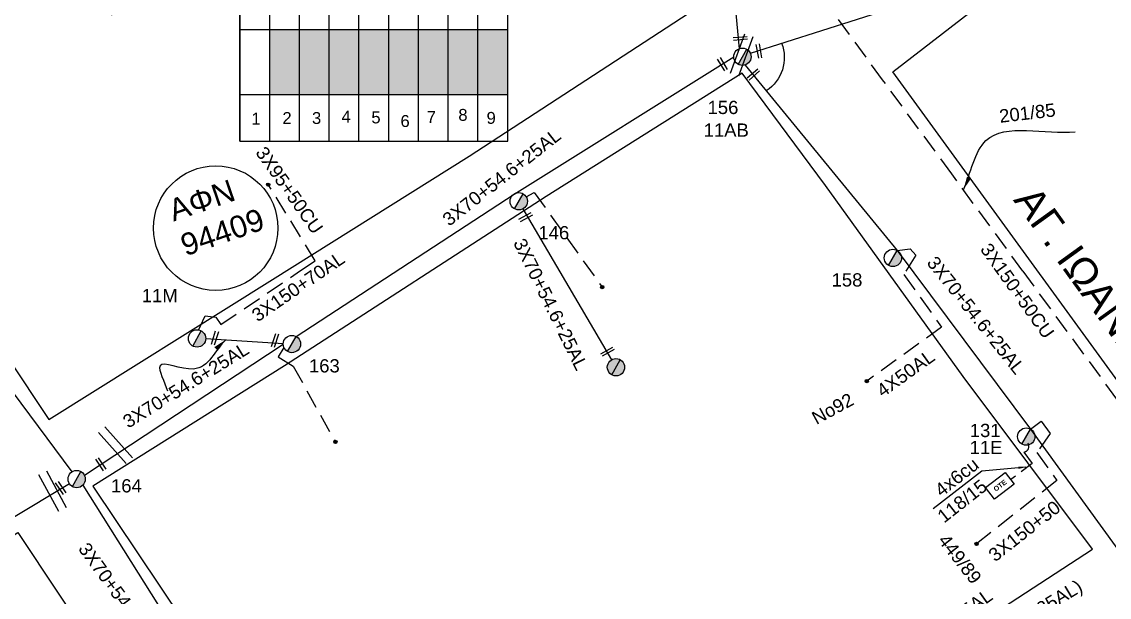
# Model space of a CAD drawing. Header units: millimetres. Extents: x 1266 to 3066, y 765 to 1784.
# Drawn here: x 1524.3 to 1672.3, y 1214.3 to 1292.6 of the extents above; entities that cross this region are included whole.
import ezdxf
from ezdxf.enums import TextEntityAlignment as Align

# ---------------------------------------------------------------- set-up
doc = ezdxf.new("R2010")
doc.units = ezdxf.units.MM
doc.linetypes.add('DASHED', pattern=[19.05, 12.7, -6.35])
for name, color, linetype in [('Pillar OTE', 7, 'Continuous'), ('Άγνωστα', 7, 'Continuous'), ('Ασφαλειοκιβώτια Χ.Τ 9 αναχωρήσεων', 7, 'Continuous'), ('Γέφυρες Εναέριου Δικτύου', 7, 'Continuous'), ('Επιγραφές - Σχήματα', 7, 'Continuous'), ('Καλώδια ΧΤ   3x150+50CU', 7, 'DASHED'), ('Καλώδια ΧΤ   3x150+70AL', 7, 'DASHED'), ('Καλώδια ΧΤ   3x95+50CU', 7, 'DASHED'), ('Καλώδια ΧΤ   4x50AL', 7, 'DASHED'), ('Καλώδια ΧΤ   4x6CU', 7, 'DASHED'), ('Μηχανική τομή', 7, 'Continuous'), ('Στύλος Ξύλινος', 7, 'Continuous'), ('Στύλος Ξύλινος @ 1', 7, 'Continuous'), ('Στύλος ΦΜ', 7, 'Continuous'), ('Στύλος ΦΜ @ 1', 7, 'Continuous'), ('Συνδέσεις', 7, 'Continuous'), ('Συνεστραμμένα ΧΤ   3x70+54.6+25 AL', 7, 'SYN_LINE'), ('Τομή', 7, 'Continuous'), ('Υπόβαθρο ΔΕΗ', 7, 'Continuous')]:
    doc.layers.add(name, color=color, linetype=linetype)
doc.styles.get("Standard").update_dxf_attribs({"font": 'arial.ttf'})
doc.linetypes.add('SYN_LINE', pattern='A,0.5,-0.0001,["/\\/\\/\\/",Standard,S=0.1,R=0,X=0,Y=-0.05],-0.25', length=0.7501)
doc.dimstyles.new('ISO-25', dxfattribs={"dimtxt": 2.5, "dimasz": 2.5, "dimexe": 1.25, "dimexo": 0.625, "dimtad": 1, "dimtxsty": 'Standard', "dimcen": 2.5, "dimadec": 0, "dimazin": 0, "dimtfac": 1, "dimtmove": 0, "dimatfit": 3, "dimfxl": 1, "dimarcsym": 0})

# ---------------------------------------------------------------- blocks, each defined once
blk = doc.blocks.new('ΥΠΑΡΧΩΝ ΤΣΙΜΕΝΤΕΝΙΟΣ ΣΤΥΛΟΣ')
at = {"layer": 'Στύλος ΦΜ'}
blk.add_hatch(color=7, dxfattribs=at).paths.add_polyline_path([(-1.29, -2.28, 0.574793), (2.62, 0, 0.268822), (1.3, 2.27)])
at = {"layer": 'Στύλος ΦΜ', "color": 7}
blk.add_line((-1.29, -2.28), (1.3, 2.27), dxfattribs=at)
blk.add_circle((0, 0), 2.62, dxfattribs=at)
at = {"layer": 'Στύλος ΦΜ', "flags": 4}
for tag, p in [('ΑΡΙΘΜΟΣ', (-4.68, 8.05)), ('ΤΥΠΟΣ', (-4.91, 3.03))]:
    blk.add_attdef(tag, p, '', height=4, dxfattribs=at)
blk = doc.blocks.new('ΥΠΑΡΧΩΝ ΞΥΛΙΝΟΣ ΣΤΥΛΟΣ')
at = {"layer": 'Στύλος Ξύλινος'}
h = blk.add_hatch(color=7, dxfattribs=at)
h.paths.add_polyline_path([(-2.62, 0, 0.270008), (-1.29, -2.28), (1.3, 2.27, 0.576266)])
h.paths.add_polyline_path([(-1.29, -2.28, 0.574793), (2.62, 0, 0.268822), (1.3, 2.27)])
at = {"layer": 'Στύλος Ξύλινος', "color": 7}
blk.add_line((-1.29, -2.28), (1.3, 2.27), dxfattribs=at)
blk.add_circle((0, 0), 2.62, dxfattribs=at)
at = {"layer": 'Στύλος Ξύλινος', "flags": 4}
for tag, p in [('ΑΡΙΘΜΟΣ', (-4.91, 8.6)), ('ΤΥΠΟΣ', (-4.85, 3.39))]:
    blk.add_attdef(tag, p, '', height=4, dxfattribs=at)
blk = doc.blocks.new('ΜΗΧΑΝΙΚΗ ΤΟΜΗ')
at = {"layer": 'Μηχανική τομή', "ltscale": 40}
for p, q in [((-1.89, 0.78), (1.89, 0.78)), ((1.89, 0), (-1.89, 0))]:
    blk.add_line(p, q, dxfattribs=at)
blk = doc.blocks.new('ΤΟΜΗ')
at = {"layer": 'Τομή', "ltscale": 40}
for p, q in [((-5.68, 0), (5.68, 0)), ((5.68, -2.33), (-5.68, -2.33))]:
    blk.add_line(p, q, dxfattribs=at)
blk = doc.blocks.new('ΑΣΦΑΛΕΙΟΚΙΒΩΤΙΟ ΥΠΟΣΤΑΘΜΟΥ 9 ΑΝΑΧΩΡΗΣΕΩΝ')
at = {"layer": 'Ασφαλειοκιβώτια Χ.Τ 9 αναχωρήσεων', "ltscale": 40}
for p, q in [((-23.8, 40.36), (24.02, 40.36)), ((-9.72, 40.36), (-9.72, -40.64)), ((9.94, 40.36), (9.94, -40.64)), ((-23.8, 31.36), (24.02, 31.36)), ((-23.8, 22.36), (24.02, 22.36)), ((-23.8, 13.36), (24.02, 13.36)), ((-23.8, 4.36), (24.02, 4.36)), ((-23.8, -4.64), (24.02, -4.64)), ((-23.8, -13.64), (24.02, -13.64)), ((-23.8, -22.64), (24.02, -22.64)), ((-23.8, -31.64), (24.02, -31.64))]:
    blk.add_line(p, q, dxfattribs=at)
at = {"layer": 'Ασφαλειοκιβώτια Χ.Τ 9 αναχωρήσεων'}
blk.add_lwpolyline([(-23.8, -40.64), (24.02, -40.64), (24.02, 40.36), (-23.8, 40.36)], close=True, dxfattribs=at)
for s, p in [('1', (-18.82, 36.91)), ('2', (-18.62, 27.51)), ('3', (-18.62, 18.57)), ('4', (-18.22, 9.65)), ('5', (-18.44, 0.61)), ('6', (-19.53, -8.2)), ('7', (-18.33, -16.12)), ('8', (-17.67, -25.69)), ('9', (-18.59, -34.23))]:
    blk.add_text(s, height=3.6, rotation=270, dxfattribs=at).set_placement(p)
at = {"layer": 'Ασφαλειοκιβώτια Χ.Τ 9 αναχωρήσεων', "ltscale": 40}
for tag, height, p in [('ΟΝΟΜΑ', 5, (-0.16, 44.31)), ('ΚΕΙΜΕΝΟ 1', 2, (17.06, 35.59)), ('ΚΕΙΜΕΝΟ 2', 2, (17.06, 26.88)), ('ΚΕΙΜΕΝΟ 3', 2, (17.06, 17.69)), ('ΚΕΙΜΕΝΟ 4', 2, (17.06, 8.71)), ('ΚΕΙΜΕΝΟ 5', 2, (17.06, -0.13)), ('ΚΕΙΜΕΝΟ 6', 2, (17.06, -9.05)), ('ΚΕΙΜΕΝΟ 7', 2, (17.06, -18.13)), ('ΚΕΙΜΕΝΟ 8', 2, (17.06, -26.85)), ('ΚΕΙΜΕΝΟ 9', 2, (17.06, -35.99)), ('ΣΧ', 2, (-0.1, -42.64))]:
    blk.add_attdef(tag, text='', height=height, dxfattribs=at).set_placement(p, align=Align.MIDDLE_CENTER)
blk = doc.blocks.new('_ΣΥΝΔΕΣΗ')
at = {"layer": 'Συνδέσεις', "linetype": 'SYN_LINE', "ltscale": 40}
blk.add_hatch(color=256, dxfattribs=at).paths.add_polyline_path([(0.5, -0.01, 1), (-0.5, -0.01, 1)])
at = {"layer": 'Συνδέσεις'}
blk.add_circle((0, -0.01), 0.5, dxfattribs=at)
blk = doc.blocks.new('PILLAR ΟΤΕ')
at = {"layer": 'Pillar OTE', "ltscale": 40}
blk.add_lwpolyline([(-3.31, 2.02), (3.39, 2.02), (3.39, -1.99), (-3.31, -1.99)], close=True, dxfattribs=at)
at = {"layer": 'Pillar OTE', "insert": (-1.81, 0.71), "char_height": 1.3575, "width": 109.961, "attachment_point": 1}
blk.add_mtext('{\\fArial|b1|i0|c161|p34;OTE}', dxfattribs=at)

msp = doc.modelspace()

# ---------------------------------------------------------------- hatches: boundary and pattern name
at = {"layer": 'Ασφαλειοκιβώτια Χ.Τ 9 αναχωρήσεων'}
h = msp.add_hatch(color=6, dxfattribs=at)
h.dxf.hatch_style = 1
h.paths.add_polyline_path([(1562.06, 1291.53), (1558.01, 1291.53), (1558.01, 1282.68), (1562.06, 1282.68)])
h = msp.add_hatch(color=27, dxfattribs=at)
h.dxf.hatch_style = 1
h.paths.add_polyline_path([(1566.11, 1291.53), (1562.06, 1291.53), (1562.06, 1282.68), (1566.11, 1282.68)])
h = msp.add_hatch(color=30, dxfattribs=at)
h.dxf.hatch_style = 1
h.paths.add_polyline_path([(1566.11, 1282.68), (1570.16, 1282.68), (1570.16, 1291.53), (1566.11, 1291.53)])
h = msp.add_hatch(color=62, dxfattribs=at)
h.dxf.hatch_style = 1
h.paths.add_polyline_path([(1570.16, 1282.68), (1574.21, 1282.68), (1574.21, 1291.53), (1570.16, 1291.53)])
h = msp.add_hatch(color=151, dxfattribs=at)
h.dxf.hatch_style = 1
h.paths.add_polyline_path([(1578.26, 1291.53), (1574.21, 1291.53), (1574.21, 1282.68), (1578.26, 1282.68)])
h = msp.add_hatch(color=133, dxfattribs=at)
h.dxf.hatch_style = 1
h.paths.add_polyline_path([(1578.32, 1282.66), (1582.37, 1282.66), (1582.37, 1291.51), (1578.32, 1291.51)])
h = msp.add_hatch(color=2, dxfattribs=at)
h.dxf.hatch_style = 1
h.paths.add_polyline_path([(1586.36, 1291.53), (1582.31, 1291.53), (1582.31, 1282.68), (1586.36, 1282.68)])
h = msp.add_hatch(color=85, dxfattribs=at)
h.dxf.hatch_style = 1
h.paths.add_polyline_path([(1590.41, 1291.53), (1586.36, 1291.53), (1586.36, 1282.68), (1590.41, 1282.68)])

# ---------------------------------------------------------------- linework, layer by layer
at = {"layer": 'Άγνωστα', "color": 27, "linetype": 'DASHED', "ltscale": 0.2}
for points in [[(1592.9, 1268.79), (1594, 1269.36), (1603.27, 1256.49)], [(1559.95, 1248.27), (1559.16, 1246.99), (1561.22, 1245.72), (1566.95, 1235.42)]]:
    msp.add_lwpolyline(points, dxfattribs=at)
at = {"layer": 'Άγνωστα'}
msp.add_circle((1550.66, 1264.52), 8.47, dxfattribs=at)
at = {"layer": 'Γέφυρες Εναέριου Δικτύου'}
msp.add_lwpolyline([(1627.67, 1289.66, -0.359383), (1625.58, 1283.2, 0.839285)], format="xyb", dxfattribs=at)
at = {"layer": 'Καλώδια ΧΤ   3x150+50CU', "color": 2, "ltscale": 0.2}
msp.add_lwpolyline([(1691.03, 1225.38), (1686.84, 1222.81), (1660.53, 1258.67), (1650.83, 1271.89), (1641.43, 1284.7), (1631.11, 1298.78), (1621.9, 1310.87)], dxfattribs=at)
at = {"layer": 'Καλώδια ΧΤ   3x150+50CU', "color": 1, "ltscale": 0.2}
msp.add_lwpolyline([(1661.55, 1237.17), (1662.99, 1238.24), (1664.23, 1236.56), (1662.41, 1233.99), (1665.15, 1230.17), (1654.21, 1221.56)], dxfattribs=at)
at = {"layer": 'Καλώδια ΧΤ   3x150+70AL', "color": 27, "ltscale": 0.2}
msp.add_lwpolyline([(1548.34, 1250.65), (1549.22, 1252.57), (1550.66, 1252.39), (1551.36, 1251.39), (1562.21, 1258.73)], dxfattribs=at)
at = {"layer": 'Καλώδια ΧΤ   3x95+50CU', "color": 27, "ltscale": 0.2}
msp.add_lwpolyline([(1562.21, 1258.73), (1564.2, 1260.08), (1557.82, 1270.43)], dxfattribs=at)
at = {"layer": 'Καλώδια ΧΤ   4x50AL', "color": 1, "ltscale": 0.2}
msp.add_lwpolyline([(1643.41, 1261.48), (1645.16, 1261.69), (1645.94, 1260.84), (1644.31, 1258.2), (1649.46, 1251.03), (1639.26, 1243.7)], dxfattribs=at)
at = {"layer": 'Καλώδια ΧΤ   4x6CU', "color": 1, "linetype": 'DASHED', "ltscale": 0.15}
msp.add_lwpolyline([(1661.2, 1235.28, -0.539985), (1660.65, 1234.03), (1661.79, 1232.5), (1658.86, 1230.3)], format="xyb", dxfattribs=at)
at = {"layer": 'Συνεστραμμένα ΧΤ   3x70+54.6+25 AL', "color": 27, "ltscale": 20}
for points in [[(1621.94, 1288.92), (1619.68, 1312.96)], [(1591.26, 1269.14), (1621.18, 1287.82)], [(1561.61, 1249.78), (1591.26, 1269.14)], [(1592.48, 1267.13), (1604.55, 1246.61)], [(1532.79, 1230.91), (1559.85, 1248.75)]]:
    msp.add_lwpolyline(points, dxfattribs=at)
at = {"layer": 'Συνεστραμμένα ΧΤ   3x70+54.6+25 AL', "color": 1, "ltscale": 20}
for points in [[(1623.43, 1288.3), (1657.44, 1299.16)], [(1622.71, 1286.69), (1643.41, 1261.48)], [(1643.41, 1261.48), (1661.55, 1237.17)], [(1661.55, 1237.17), (1677.15, 1215.66)]]:
    msp.add_lwpolyline(points, dxfattribs=at)
at = {"layer": 'Συνεστραμμένα ΧΤ   3x70+54.6+25 AL', "color": 85, "ltscale": 20}
for points in [[(1513.76, 1254.61), (1531.08, 1231.35)], [(1532.57, 1229.53), (1548.4, 1204.36)]]:
    msp.add_lwpolyline(points, dxfattribs=at)
at = {"layer": 'Συνεστραμμένα ΧΤ   3x70+54.6+25 AL', "color": 27, "ltscale": 10}
msp.add_lwpolyline([(1549.3, 1249.5), (1559.85, 1248.83)], dxfattribs=at)
at = {"layer": 'Συνεστραμμένα ΧΤ   3x70+54.6+25 AL', "color": 6, "ltscale": 20}
msp.add_lwpolyline([(1530.76, 1229.73), (1506.5, 1215.17)], dxfattribs=at)
at = {"layer": 'Υπόβαθρο ΔΕΗ', "ltscale": 0.2}
for points in [[(1529.28, 1301.37), (1581, 1343.15), (1550.1, 1384.17), (1540.81, 1388.42), (1516.15, 1372.97), (1461.49, 1337.68), (1483.1, 1305.51), (1505.32, 1272.44), (1527.94, 1238.47), (1558.37, 1257.53), (1585.14, 1274.3), (1615.99, 1294.38), (1586.81, 1334.06), (1536.46, 1293.49)], [(1642.81, 1285.79), (1704.06, 1333.06), (1749.24, 1274.24), (1683.25, 1230.21), (1642.81, 1285.79)], [(1622.3, 1285.61), (1595.62, 1268.8), (1560.04, 1245.8), (1533.92, 1229.4), (1579.63, 1161.27), (1623.51, 1189.51), (1649.65, 1207.6), (1670, 1220.86), (1652.38, 1244.35), (1633.67, 1270.33), (1622.3, 1285.61)], [(1654.92, 1231.44), (1648.3, 1226.32)], [(1446.84, 1164.78), (1442.4, 1171.75), (1523.72, 1223.13), (1562.51, 1164.78)]]:
    msp.add_lwpolyline(points, dxfattribs=at)

# ---------------------------------------------------------------- block references
at = {"layer": 'Pillar OTE', "xscale": 0.5, "yscale": 0.5, "zscale": 0.5, "rotation": 36.98295350359856}
msp.add_blockref('PILLAR ΟΤΕ', (1657.36, 1229.44), dxfattribs=at)
at = {"layer": 'Ασφαλειοκιβώτια Χ.Τ 9 αναχωρήσεων'}
ref = msp.add_blockref('ΑΣΦΑΛΕΙΟΚΙΒΩΤΙΟ ΥΠΟΣΤΑΘΜΟΥ 9 ΑΝΑΧΩΡΗΣΕΩΝ', (1572.12, 1287.06), dxfattribs=dict(at, xscale=0.4499999999999886, yscale=0.4499999999999886, zscale=0.4499999999999886, rotation=90))
ref.add_attrib('ΚΕΙΜΕΝΟ 2', '136', dxfattribs={"ltscale": 40, "height": 0.9, "rotation": 90}).set_placement((1560.03, 1294.74), align=Align.MIDDLE_CENTER)
ref.add_attrib('ΚΕΙΜΕΝΟ 1', '187', dxfattribs={"ltscale": 40, "height": 0.9, "rotation": 90}).set_placement((1556.11, 1294.74), align=Align.MIDDLE_CENTER)
ref.add_attrib('ΚΕΙΜΕΝΟ 3', '136', dxfattribs={"ltscale": 40, "height": 0.9, "rotation": 90}).set_placement((1564.16, 1294.74), align=Align.MIDDLE_CENTER)
ref.add_attrib('ΚΕΙΜΕΝΟ 4', '100', dxfattribs={"ltscale": 40, "height": 0.9, "rotation": 90}).set_placement((1568.2, 1294.74), align=Align.MIDDLE_CENTER)
ref.add_attrib('ΚΕΙΜΕΝΟ 5', '120', dxfattribs={"ltscale": 40, "height": 0.9, "rotation": 90}).set_placement((1572.18, 1294.74), align=Align.MIDDLE_CENTER)
ref.add_attrib('ΚΕΙΜΕΝΟ 6', '45', dxfattribs={"ltscale": 40, "height": 0.9, "rotation": 90}).set_placement((1576.2, 1294.74), align=Align.MIDDLE_CENTER)
at = {"layer": 'Μηχανική τομή'}
for p, xscale, yscale, zscale, rotation in [((1622.05, 1290.52), 0.4999999999999997, 0.4999999999999997, 0.4999999999999997, 184.4068792290354), ((1624.78, 1288.63), 0.4999999999999995, 0.4999999999999995, 0.4999999999999995, 100.0666812129968), ((1619.8, 1286.91), 0.4999999999999996, 0.4999999999999996, 0.4999999999999996, 121.3504976162441), ((1623.97, 1285.27), 0.4999999999999995, 0.4999999999999995, 0.4999999999999995, 40.93517884512278), ((1592.75, 1266.18), 0.4999999999999997, 0.4999999999999997, 0.4999999999999997, 208.6111489559781), ((1550.36, 1249.62), 0.4999999999999997, 0.4999999999999997, 0.4999999999999997, 252.118003767), ((1558.54, 1249.3), 0.4999999999999997, 0.4999999999999997, 0.4999999999999997, 252.118003767), ((1603.89, 1247.87), 0.4999999999999997, 0.4999999999999997, 0.4999999999999997, 208.6111489559781), ((1534.87, 1232.28), 0.4999999999999998, 0.4999999999999998, 0.4999999999999998, 304.0675879400837), ((1529.41, 1229.06), 0.4999999999999998, 0.4999999999999998, 0.4999999999999998, 304.0675879400837)]:
    msp.add_blockref('ΜΗΧΑΝΙΚΗ ΤΟΜΗ', p, dxfattribs=dict(at, xscale=xscale, yscale=yscale, zscale=zscale, rotation=rotation))
at = {"layer": 'Στύλος Ξύλινος @ 1', "ltscale": 40, "xscale": 0.4499999999998181, "yscale": 0.4499999999998181, "zscale": 0.4499999999998181}
msp.add_blockref('ΥΠΑΡΧΩΝ ΞΥΛΙΝΟΣ ΣΤΥΛΟΣ', (1605.14, 1245.59), dxfattribs=at)
at = {"layer": 'Στύλος ΦΜ @ 1', "ltscale": 40}
ref = msp.add_blockref('ΥΠΑΡΧΩΝ ΤΣΙΜΕΝΤΕΝΙΟΣ ΣΤΥΛΟΣ', (1622.35, 1287.82), dxfattribs=dict(at, xscale=0.4499999999998181, yscale=0.4499999999998181, zscale=0.4499999999998181))
ref.add_attrib('ΤΥΠΟΣ', '156', (1617.6, 1280.03), dxfattribs={"layer": 'Στύλος ΦΜ', "height": 1.8, "flags": 4})
ref.add_attrib('ΑΡΙΘΜΟΣ', '11AB', (1617.07, 1276.95), dxfattribs={"layer": 'Στύλος ΦΜ', "height": 1.8, "flags": 4})
ref = msp.add_blockref('ΥΠΑΡΧΩΝ ΤΣΙΜΕΝΤΕΝΙΟΣ ΣΤΥΛΟΣ', (1591.91, 1268.16), dxfattribs=dict(at, xscale=0.4499999999998181, yscale=0.4499999999998181, zscale=0.4499999999998181))
ref.add_attrib('ΤΥΠΟΣ', '146', (1594.58, 1262.99), dxfattribs={"layer": 'Στύλος ΦΜ', "height": 1.8, "flags": 4})
ref = msp.add_blockref('ΥΠΑΡΧΩΝ ΤΣΙΜΕΝΤΕΝΙΟΣ ΣΤΥΛΟΣ', (1642.82, 1260.46), dxfattribs=dict(at, xscale=0.4499999999998181, yscale=0.4499999999998181, zscale=0.4499999999998181))
ref.add_attrib('ΤΥΠΟΣ', '158', (1634.48, 1256.57), dxfattribs={"layer": 'Στύλος ΦΜ', "height": 1.8, "flags": 4})
ref = msp.add_blockref('ΥΠΑΡΧΩΝ ΤΣΙΜΕΝΤΕΝΙΟΣ ΣΤΥΛΟΣ', (1548.12, 1249.5), dxfattribs=dict(at, xscale=0.4499999999998181, yscale=0.4499999999998181, zscale=0.4499999999998181))
ref.add_attrib('ΤΥΠΟΣ', '11M', (1540.6, 1254.44), dxfattribs={"layer": 'Στύλος ΦΜ', "height": 1.8, "flags": 4})
ref = msp.add_blockref('ΥΠΑΡΧΩΝ ΤΣΙΜΕΝΤΕΝΙΟΣ ΣΤΥΛΟΣ', (1561.03, 1248.75), dxfattribs=dict(at, xscale=0.4499999999998181, yscale=0.4499999999998181, zscale=0.4499999999998181))
ref.add_attrib('ΤΥΠΟΣ', '163', (1563.35, 1244.88), dxfattribs={"layer": 'Στύλος ΦΜ', "height": 1.8, "flags": 4})
ref = msp.add_blockref('ΥΠΑΡΧΩΝ ΤΣΙΜΕΝΤΕΝΙΟΣ ΣΤΥΛΟΣ', (1660.97, 1236.15), dxfattribs=dict(at, xscale=0.4499999999998181, yscale=0.4499999999998181, zscale=0.4499999999998181))
ref.add_attrib('ΤΥΠΟΣ', '131', (1653.29, 1236.09), dxfattribs={"layer": 'Στύλος ΦΜ', "height": 1.8, "flags": 4})
ref.add_attrib('ΑΡΙΘΜΟΣ', '11E', (1653.27, 1233.77), dxfattribs={"layer": 'Στύλος ΦΜ', "height": 1.8, "flags": 4})
ref = msp.add_blockref('ΥΠΑΡΧΩΝ ΤΣΙΜΕΝΤΕΝΙΟΣ ΣΤΥΛΟΣ', (1531.74, 1230.38), dxfattribs=dict(at, xscale=0.4499999999998181, yscale=0.4499999999998181, zscale=0.4499999999998181))
ref.add_attrib('ΤΥΠΟΣ', '164', (1536.41, 1228.56), dxfattribs={"layer": 'Στύλος ΦΜ', "height": 1.8, "flags": 4})
at = {"layer": 'Συνδέσεις', "xscale": 0.4499999999998181, "yscale": 0.4499999999998181, "zscale": 0.4499999999998181}
for p in [(1557.82, 1270.43), (1603.27, 1256.49), (1639.26, 1243.71), (1566.95, 1235.43), (1654.21, 1221.57)]:
    msp.add_blockref('_ΣΥΝΔΕΣΗ', p, dxfattribs=at)
at = {"layer": 'Τομή'}
for p, xscale, yscale, zscale, rotation in [((1621.7, 1288.25), 0.4999999999999998, 0.4999999999999998, 0.4999999999999998, 70.19389929891732), ((1536.59, 1234.6), 0.4999999999999999, 0.4999999999999999, 0.4999999999999999, 131.5398711575929), ((1527.95, 1228.45), 0.5, 0.5, 0.5, 118.2989254925767)]:
    msp.add_blockref('ΤΟΜΗ', p, dxfattribs=dict(at, xscale=xscale, yscale=yscale, zscale=zscale, rotation=rotation))

# ---------------------------------------------------------------- texts
at = {"layer": 'Επιγραφές - Σχήματα', "char_height": 1.8, "attachment_point": 1}
for s, insert, rotation in [('201/85', (1657.2, 1280.62), 6.7282), ('No92', (1631.56, 1239.3), 28.6723), ('449/89', (1650.3, 1223.1), 307.9704)]:
    msp.add_mtext_dynamic_manual_height_columns(s, width=7.5742, gutter_width=12.5, heights=[0], dxfattribs=dict(at, insert=insert, rotation=rotation))
at = {"layer": 'Επιγραφές - Σχήματα', "insert": (1543.94, 1268.23), "char_height": 3, "width": 157.7424, "attachment_point": 1, "rotation": 18.9876}
msp.add_mtext('ΑΦΝ\\P94409', dxfattribs=at)
at = {"layer": 'Επιγραφές - Σχήματα', "linetype": 'Continuous', "insert": (1662.38, 1270.67), "char_height": 4, "width": 41.5698, "attachment_point": 1, "rotation": 305.7868}
msp.add_mtext('ΑΓ. ΙΩΑΝΝΟΥ', dxfattribs=at)
at = {"layer": 'Καλώδια ΧΤ   3x150+50CU', "color": 7, "char_height": 1.8, "width": 168.3718, "attachment_point": 1}
for s, insert, rotation in [('3X150+50CU', (1656.09, 1262.68), 305.5593), ('3X150+50', (1655.63, 1220.45), 38.1427)]:
    msp.add_mtext(s, dxfattribs=dict(at, insert=insert, rotation=rotation))
at = {"layer": 'Καλώδια ΧΤ   3x150+50CU', "color": 7, "char_height": 1.8, "attachment_point": 1, "rotation": 38.1427}
for s, insert in [('4x6cu', (1648.32, 1229.28)), ('118/15', (1648.67, 1225.72))]:
    msp.add_mtext_dynamic_manual_height_columns(s, width=1.8, gutter_width=12.5, heights=[0.118], dxfattribs=dict(at, insert=insert))
at = {"layer": 'Καλώδια ΧΤ   3x150+70AL', "color": 7, "insert": (1555.35, 1253.16), "char_height": 1.8, "width": 168.3718, "attachment_point": 1, "rotation": 34.4652}
msp.add_mtext('3X150+70AL', dxfattribs=at)
at = {"layer": 'Καλώδια ΧΤ   3x95+50CU', "color": 7, "insert": (1557.47, 1275.82), "char_height": 1.8, "width": 168.3718, "attachment_point": 1, "rotation": 305.1673}
msp.add_mtext('3X95+50CU', dxfattribs=at)
at = {"layer": 'Καλώδια ΧΤ   4x50AL', "color": 7, "insert": (1640.39, 1242.88), "char_height": 1.8, "width": 168.3718, "attachment_point": 1, "rotation": 35.719}
msp.add_mtext('4X50AL', dxfattribs=at)
at = {"layer": 'Συνεστραμμένα ΧΤ   3x70+54.6+25 AL', "color": 7, "char_height": 1.8, "width": 168.3718, "attachment_point": 1}
for s, insert, rotation in [('3X70+54.6+25AL', (1581.32, 1266.1), 38.1596), ('3X70+54.6+25AL', (1592.73, 1263.33), 296.2219), ('3X70+54.6+25AL', (1648.75, 1260.89), 308.4982), ('3X70+54.6+25AL', (1537.81, 1238.75), 31.8971), ('3X70+54.6+25AL', (1533.33, 1221.94), 305.9977), ('2(3X70+54.6+25AL)', (1648.5, 1205.08), 31.1267), ('3X70+54.6+25AL', (1639.59, 1204.2), 35.501)]:
    msp.add_mtext(s, dxfattribs=dict(at, insert=insert, rotation=rotation))

# ---------------------------------------------------------------- leaders
at = {"layer": 'Επιγραφές - Σχήματα', "path_type": 1}
for points in [[(1652.42, 1269.73), (1655.49, 1276.43), (1667.64, 1277.63)], [(1552.02, 1249.32), (1547.63, 1245.34), (1543.09, 1245.78), (1544.08, 1242.4)]]:
    msp.add_leader(points, dimstyle='ISO-25', override={"dimasz": 1.8, "dimtad": 0}, dxfattribs=at)
at = {"layer": 'Επιγραφές - Σχήματα', "ltscale": 40}
msp.add_leader([(1660.92, 1232.01), (1654.92, 1231.44)], dimstyle='ISO-25', override={"dimasz": 1, "dimtad": 0}, dxfattribs=at)

doc.saveas('drawing.dxf')
